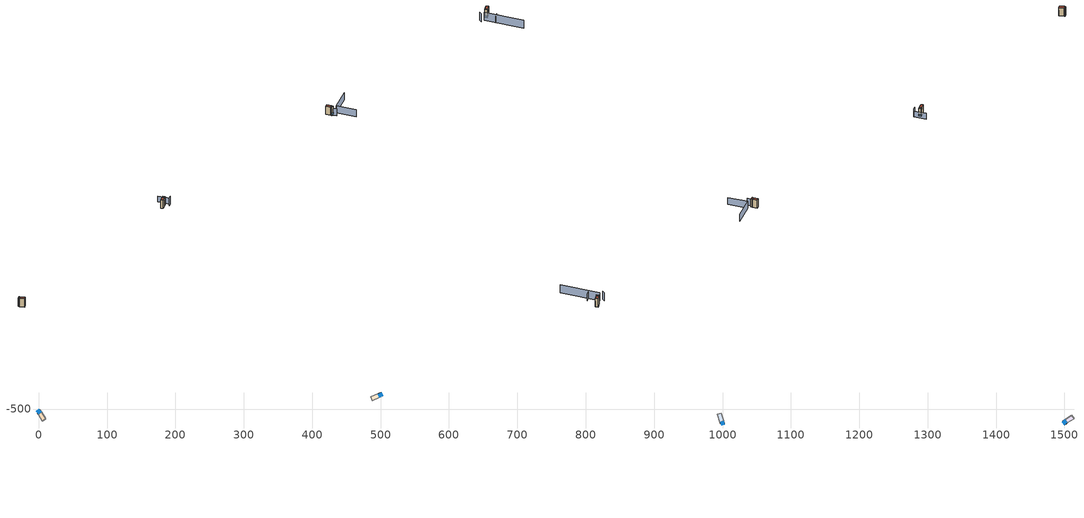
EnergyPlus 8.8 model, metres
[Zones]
0Perim
 floor adiabatic (115mmSandLimeBrick): 2.58,-502.02 4.12,-504.42 -0.93,-507.65 -2.47,-505.25 z0
 wall outside (U0-3): 2.58,-502.02 -2.47,-505.25 z0:20.97
 wall to 0Core (115mmSandLimeBrick): -0.93,-507.65 4.12,-504.42 z0:20.97
 wall adiabatic (115mmSandLimeBrick): -2.47,-505.25 -0.93,-507.65 / 4.12,-504.42 2.58,-502.02 z0:20.97
 window (Triple): 2.5,-502.07 -2.39,-505.2 z0.85:5.19
 roof outside (U0-2): 2.58,-502.02 -2.47,-505.25 -0.93,-507.65 4.12,-504.42 z20.97
0Core
 floor adiabatic (115mmSandLimeBrick): 4.12,-504.42 10.48,-514.34 5.43,-517.58 -0.93,-507.65 z0
 wall adiabatic (115mmSandLimeBrick): -0.93,-507.65 5.43,-517.58 10.48,-514.34 4.12,-504.42 z0:20.97
 roof outside (U0-2): 4.12,-504.42 -0.93,-507.65 5.43,-517.58 10.48,-514.34 z20.97
1Perim
 floor adiabatic (115mmSandLimeBrick): 501.1,-482 498.49,-483.13 496.1,-477.63 498.71,-476.49 z0
 wall outside (U0-3): 501.1,-482 498.71,-476.49 z0:20.97
 wall to 1Core (115mmSandLimeBrick): 496.1,-477.63 498.49,-483.13 z0:20.97
 wall adiabatic (115mmSandLimeBrick): 498.71,-476.49 496.1,-477.63 / 498.49,-483.13 501.1,-482 z0:20.97
 window (Triple): 501.06,-481.91 498.75,-476.59 z0.85:5.19
 roof outside (U0-2): 501.1,-482 498.71,-476.49 496.1,-477.63 498.49,-483.13 z20.97
1Core
 floor adiabatic (115mmSandLimeBrick): 498.49,-483.13 487.67,-487.82 485.29,-482.32 496.1,-477.63 z0
 wall adiabatic (115mmSandLimeBrick): 496.1,-477.63 485.29,-482.32 487.67,-487.82 498.49,-483.13 z0:20.97
 roof outside (U0-2): 498.49,-483.13 496.1,-477.63 485.29,-482.32 487.67,-487.82 z20.97
2Perim
 floor adiabatic (115mmSandLimeBrick): 997.11,-521.8 996.24,-519.08 1001.95,-517.25 1002.83,-519.96 z0
 wall outside (U0-3): 997.11,-521.8 1002.83,-519.96 z0:20.97
 wall to 2Core (115mmSandLimeBrick): 1001.95,-517.25 996.24,-519.08 z0:20.97
 wall adiabatic (115mmSandLimeBrick): 1002.83,-519.96 1001.95,-517.25 / 996.24,-519.08 997.11,-521.8 z0:20.97
 window (Triple): 997.21,-521.77 1002.73,-519.99 z0.85:5.19
 roof outside (U0-2): 997.11,-521.8 1002.83,-519.96 1001.95,-517.25 996.24,-519.08 z20.97
2Core
 floor adiabatic (115mmSandLimeBrick): 996.24,-519.08 992.63,-507.86 998.34,-506.03 1001.95,-517.25 z0
 wall adiabatic (115mmSandLimeBrick): 1001.95,-517.25 998.34,-506.03 992.63,-507.86 996.24,-519.08 z0:20.97
 roof outside (U0-2): 996.24,-519.08 1001.95,-517.25 998.34,-506.03 992.63,-507.86 z20.97
3Perim
 floor adiabatic (115mmSandLimeBrick): 1498.47,-516.9 1500.87,-515.36 1504.1,-520.42 1501.7,-521.95 z0
 wall outside (U0-3): 1498.47,-516.9 1501.7,-521.95 z0:20.97
 wall to 3Core (115mmSandLimeBrick): 1504.1,-520.42 1500.87,-515.36 z0:20.97
 wall adiabatic (115mmSandLimeBrick): 1501.7,-521.95 1504.1,-520.42 / 1500.87,-515.36 1498.47,-516.9 z0:20.97
 window (Triple): 1498.52,-516.98 1501.65,-521.87 z0.85:5.19
 roof outside (U0-2): 1498.47,-516.9 1501.7,-521.95 1504.1,-520.42 1500.87,-515.36 z20.97
3Core
 floor adiabatic (115mmSandLimeBrick): 1500.87,-515.36 1510.8,-509.01 1514.03,-514.06 1504.1,-520.42 z0
 wall adiabatic (115mmSandLimeBrick): 1504.1,-520.42 1514.03,-514.06 1510.8,-509.01 1500.87,-515.36 z0:20.97
 roof outside (U0-2): 1500.87,-515.36 1504.1,-520.42 1514.03,-514.06 1510.8,-509.01 z20.97
shading: 510.31,-488.28 504.85,-490.65 / 1482.11,-521.07 1484.6,-515.05 / 1524.31,-606.75 1490.33,-522.39 z0:20.97; 498.94,-462.45 510.31,-488.28 z0:15.16; 1003.83,-529.26 999.47,-521.04 / 1508.53,-543.24 1500.56,-546.6 z0:17.89; 1061.09,-500.46 1011.66,-521.75 / 1011.66,-521.75 1029.39,-562.9 z0:18.07
[Site:GroundTemperature:BuildingSurface]
14, 14, 14, 14, 14, 14, 14, 14, 14, 14, 14, 14
[Site:GroundReflectance]
0.2, 0.2, 0.2, 0.2, 0.2, 0.2, 0.2, 0.2, 0.2, 0.2, 0.2, 0.2
[Site:GroundReflectance:SnowModifier]
1, 1
[Building]
Building: North Axis {deg}=0; Terrain=Suburbs; Loads Convergence Tolerance Value=.04; Temperature Convergence Tolerance Value {deltaC}=.4; Solar Distribution=MinimalShadowing; Maximum Number of Warmup Days=25
[Construction]
115mmSandLimeBrick: Plaster_0.005_115mmSandLimeBrick, Sand-Lime Brick_0.08_115mmSandLimeBrick, Plaster_0.08_115mmSandLimeBrick
U0-3: XPS Board_0.12_U0-3, General Concrete_0.2_U0-3
U0-2: XPS Board_0.18_U0-2, General Concrete_0.2_U0-2
Triple: Generic Clear Glass 6mm_0.006_Triple, ARGON_0.0013_Triple, Generic Clear Glass 6mm_0.006_Triple, AIR_0.0013_Triple, Generic Clear Glass 6mm_0.006_Triple
[Material] Roughness=Rough; Thermal Absorptance=0.9
Name | Thickness {m} | Conductivity {W/m-K} | Density {kg/m3} | Specific Heat {J/kg-K} | Solar Absorptance | Visible Absorptance
Plaster_0.005_115mmSandLimeBrick | 0.005 | 1 | 2000 | 1130 | 0.6 | 0.6
Sand-Lime Brick_0.08_115mmSandLimeBrick | 0.08 | 0.56 | 1200 | 1000 | 0.6 | 0.6
Plaster_0.08_115mmSandLimeBrick | 0.08 | 1 | 2000 | 1130 | 0.6 | 0.6
XPS Board_0.12_U0-3 | 0.12 | 0.034 | 35 | 1400 | 0.6 | 0.6
General Concrete_0.2_U0-3; General Concrete_0.2_U0-2 | 0.2 | 2 | 2400 | 950 | 0.7 | 0.7
XPS Board_0.18_U0-2 | 0.18 | 0.034 | 35 | 1400 | 0.6 | 0.6
[WindowMaterial:Glazing]
Generic Clear Glass 6mm_0.006_Triple: Optical Data Type=SpectralAverage; Window Glass Spectral Data Set=SpectralAverage; Thickness {m}=0.006; Solar Transmittance at Normal Incidence=0.68; Front Side Solar Reflectance at Normal Incidence=0.09; Back Side Solar Reflectance at Normal Incidence=0.1; Visible Transmittance at Normal Incidence=0.81; Front Side Visible Reflectance at Normal Incidence=0.11; Back Side Visible Reflectance at Normal Incidence=0.12; Infrared Transmittance at Normal Incidence=0; Front Side Infrared Hemispherical Emissivity=0.2; Back Side Infrared Hemispherical Emissivity=0.2; Conductivity {W/m-K}=0.9; Dirt Correction Factor for Solar and Visible Transmittance=1
[WindowMaterial:Gas] Thickness {m}=0.0013
Name | Gas Type
ARGON_0.0013_Triple | ARGON
AIR_0.0013_Triple | AIR
[EnergyManagementSystem:Sensor]
Name | Output:Variable or Output:Meter Index Key | Output:Variable or Output:Meter
OutdoorTemp | Environment | Site Outdoor Air Drybulb Temperature
OutdoorRelHumid | Environment | Site Outdoor Air Relative Humidity
USRNATVENT_0Perim; USRNATVENT_1Perim; USRNATVENT_2Perim; USRNATVENT_3Perim | AllOff | Schedule Value
[Zone] Type=1; Multiplier=1; Zone Inside Convection Algorithm=TARP; Zone Outside Convection Algorithm=DOE-2
Name | Volume {m3} | Floor Area {m2}
0Perim; 1Perim; 2Perim; 3Perim | 358.723 | 17.1065
0Core; 1Core; 2Core; 3Core | 1482.96 | 70.7186
[People] Number of People Schedule=60HrWk; Number of People Calculation Method=People/Area; People per Zone Floor Area {person/m2}=0.05; Fraction Radiant=0.3; Sensible Heat Fraction=AUTOCALCULATE; Carbon Dioxide Generation Rate {m3/s-W}=3.82e-08; Enable ASHRAE 55 Comfort Warnings=No; Mean Radiant Temperature Calculation Type=ZoneAveraged; Clothing Insulation Calculation Method=DynamicClothingModelASHRAE55; Thermal Comfort Model 1 Type=AdaptiveASH55
Name | Zone or ZoneList | Activity Level Schedule | Work Efficiency Schedule | Air Velocity Schedule
People 0Perim | 0Perim | 0PerimPeopleActivity | 0PerimWorkEfficiency | 0PerimAirVelocity
People 0Core | 0Core | 0CorePeopleActivity | 0CoreWorkEfficiency | 0CoreAirVelocity
People 1Perim | 1Perim | 1PerimPeopleActivity | 1PerimWorkEfficiency | 1PerimAirVelocity
People 1Core | 1Core | 1CorePeopleActivity | 1CoreWorkEfficiency | 1CoreAirVelocity
People 2Perim | 2Perim | 2PerimPeopleActivity | 2PerimWorkEfficiency | 2PerimAirVelocity
People 2Core | 2Core | 2CorePeopleActivity | 2CoreWorkEfficiency | 2CoreAirVelocity
People 3Perim | 3Perim | 3PerimPeopleActivity | 3PerimWorkEfficiency | 3PerimAirVelocity
People 3Core | 3Core | 3CorePeopleActivity | 3CoreWorkEfficiency | 3CoreAirVelocity
[ElectricEquipment] Schedule=60HrWk; Design Level Calculation Method=Watts/Area; Watts per Zone Floor Area {W/m2}=15; Fraction Latent=0; Fraction Radiant=.2; Fraction Lost=0
Name | Zone or ZoneList
0Perim Equipment 1 | 0Perim
0Core Equipment 1 | 0Core
1Perim Equipment 1 | 1Perim
1Core Equipment 1 | 1Core
2Perim Equipment 1 | 2Perim
2Core Equipment 1 | 2Core
3Perim Equipment 1 | 3Perim
3Core Equipment 1 | 3Core
[Lights] Schedule=60HrWk; Design Level Calculation Method=Watts/Area; Watts per Zone Floor Area {W/m2}=15; Return Air Fraction=0; Fraction Radiant=.42; Fraction Visible=.18; Fraction Replaceable=1
Name | Zone or ZoneList
0Perim General lighting | 0Perim
0Core General lighting | 0Core
1Perim General lighting | 1Perim
1Core General lighting | 1Core
2Perim General lighting | 2Perim
2Core General lighting | 2Core
3Perim General lighting | 3Perim
3Core General lighting | 3Core
[Daylighting:Controls] Daylighting Method=SplitFlux; Lighting Control Type=Continuous; Minimum Input Power Fraction for Continuous or ContinuousOff Dimming Control=0.1; Minimum Light Output Fraction for Continuous or ContinuousOff Dimming Control=0.1; Number of Stepped Control Steps=3; Probability Lighting will be Reset When Needed in Manual Stepped Control=1; Glare Calculation Azimuth Angle of View Direction Clockwise from Zone y-Axis {deg}=0; Maximum Allowable Discomfort Glare Index=22; Fraction of Zone Controlled by Reference Point 1=1; Illuminance Setpoint at Reference Point 1 {lux}=500
Name | Zone | Glare Calculation Daylighting Reference Point | Daylighting Reference Point 1
0Perim_DaylCtrl | 0Perim | 0Perim_DaylRefPt1 | 0Perim_DaylRefPt1
0Core_DaylCtrl | 0Core | 0Core_DaylRefPt1 | 0Core_DaylRefPt1
1Perim_DaylCtrl | 1Perim | 1Perim_DaylRefPt1 | 1Perim_DaylRefPt1
1Core_DaylCtrl | 1Core | 1Core_DaylRefPt1 | 1Core_DaylRefPt1
2Perim_DaylCtrl | 2Perim | 2Perim_DaylRefPt1 | 2Perim_DaylRefPt1
2Core_DaylCtrl | 2Core | 2Core_DaylRefPt1 | 2Core_DaylRefPt1
3Perim_DaylCtrl | 3Perim | 3Perim_DaylRefPt1 | 3Perim_DaylRefPt1
3Core_DaylCtrl | 3Core | 3Core_DaylRefPt1 | 3Core_DaylRefPt1
[ZoneControl:Thermostat]
Name | Zone or ZoneList | Control Type Schedule | Control 1
0Perim Thermostat | 0Perim | 0PerimZoneControlTypeSched | Dual Setpoint - Zone 0Perim
0Core Thermostat | 0Core | 0CoreZoneControlTypeSched | Dual Setpoint - Zone 0Core
1Perim Thermostat | 1Perim | 1PerimZoneControlTypeSched | Dual Setpoint - Zone 1Perim
1Core Thermostat | 1Core | 1CoreZoneControlTypeSched | Dual Setpoint - Zone 1Core
2Perim Thermostat | 2Perim | 2PerimZoneControlTypeSched | Dual Setpoint - Zone 2Perim
2Core Thermostat | 2Core | 2CoreZoneControlTypeSched | Dual Setpoint - Zone 2Core
3Perim Thermostat | 3Perim | 3PerimZoneControlTypeSched | Dual Setpoint - Zone 3Perim
3Core Thermostat | 3Core | 3CoreZoneControlTypeSched | Dual Setpoint - Zone 3Core
[ThermostatSetpoint:DualSetpoint]
Name | Heating Setpoint Temperature Schedule | Cooling Setpoint Temperature Schedule
Dual Setpoint - Zone 0Perim | 0PerimHeating_SP_Sch | 0PerimCooling_SP_Sch
Dual Setpoint - Zone 0Core | 0CoreHeating_SP_Sch | 0CoreCooling_SP_Sch
Dual Setpoint - Zone 1Perim | 1PerimHeating_SP_Sch | 1PerimCooling_SP_Sch
Dual Setpoint - Zone 1Core | 1CoreHeating_SP_Sch | 1CoreCooling_SP_Sch
Dual Setpoint - Zone 2Perim | 2PerimHeating_SP_Sch | 2PerimCooling_SP_Sch
Dual Setpoint - Zone 2Core | 2CoreHeating_SP_Sch | 2CoreCooling_SP_Sch
Dual Setpoint - Zone 3Perim | 3PerimHeating_SP_Sch | 3PerimCooling_SP_Sch
Dual Setpoint - Zone 3Core | 3CoreHeating_SP_Sch | 3CoreCooling_SP_Sch
[Zone equipment]
0Perim: 0Perim Ideal Loads Air
0Core: 0Core Ideal Loads Air
1Perim: 1Perim Ideal Loads Air
1Core: 1Core Ideal Loads Air
2Perim: 2Perim Ideal Loads Air
2Core: 2Core Ideal Loads Air
3Perim: 3Perim Ideal Loads Air
3Core: 3Core Ideal Loads Air
[ZoneHVAC:IdealLoadsAirSystem] Maximum Heating Supply Air Temperature {C}=30; Minimum Cooling Supply Air Temperature {C}=18; Maximum Heating Supply Air Humidity Ratio {kgWater/kgDryAir}=0.01; Minimum Cooling Supply Air Humidity Ratio {kgWater/kgDryAir}=0.008; Heating Limit=NoLimit; Maximum Heating Air Flow Rate {m3/s}=100; Cooling Limit=NoLimit; Maximum Cooling Air Flow Rate {m3/s}=100; Heating Availability Schedule=AllOn; Cooling Availability Schedule=AllOn; Dehumidification Control Type=None; Humidification Control Type=None; Demand Controlled Ventilation Type=OccupancySchedule; Outdoor Air Economizer Type=DifferentialEnthalpy; Heat Recovery Type=Enthalpy; Sensible Heat Recovery Effectiveness=0.7; Latent Heat Recovery Effectiveness=0.65
Name | Design Specification Outdoor Air Object
0Perim Ideal Loads Air | 0PerimMinFreshAir
0Core Ideal Loads Air | 0CoreMinFreshAir
1Perim Ideal Loads Air | 1PerimMinFreshAir
1Core Ideal Loads Air | 1CoreMinFreshAir
2Perim Ideal Loads Air | 2PerimMinFreshAir
2Core Ideal Loads Air | 2CoreMinFreshAir
3Perim Ideal Loads Air | 3PerimMinFreshAir
3Core Ideal Loads Air | 3CoreMinFreshAir
[DesignSpecification:OutdoorAir] Outdoor Air Method=Sum; Outdoor Air Flow per Person {m3/s-person}=0.0005; Outdoor Air Flow per Zone Floor Area {m3/s-m2}=0.0005; Outdoor Air Schedule=30HrWk
0PerimMinFreshAir; 0CoreMinFreshAir; 1PerimMinFreshAir; 1CoreMinFreshAir; 2PerimMinFreshAir; 2CoreMinFreshAir; 3PerimMinFreshAir; 3CoreMinFreshAir
[ZoneVentilation:DesignFlowRate] Schedule=AllOn; Design Flow Rate Calculation Method=AirChanges/Hour; Air Changes per Hour {1/hr}=0; Ventilation Type=NATURAL; Fan Pressure Rise {Pa}=0; Fan Total Efficiency=1; Constant Term Coefficient=1; Temperature Term Coefficient=0; Velocity Term Coefficient=0; Velocity Squared Term Coefficient=0; Minimum Indoor Temperature {C}=18; Delta Temperature {deltaC}=1; Maximum Wind Speed {m/s}=40
Name | Zone or ZoneList
0Perim ScheduledVent | 0Perim
1Perim ScheduledVent | 1Perim
2Perim ScheduledVent | 2Perim
3Perim ScheduledVent | 3Perim
[EnergyManagementSystem:Actuator] Actuated Component Type=Schedule:Constant; Actuated Component Control Type=Schedule Value
Name | Actuated Component Unique
NATVENT_AVAIL_SCHED_ACTUATOR_0Perim | NATVENT_AVAIL_SCHED_0Perim
NATVENT_AVAIL_SCHED_ACTUATOR_1Perim | NATVENT_AVAIL_SCHED_1Perim
NATVENT_AVAIL_SCHED_ACTUATOR_2Perim | NATVENT_AVAIL_SCHED_2Perim
NATVENT_AVAIL_SCHED_ACTUATOR_3Perim | NATVENT_AVAIL_SCHED_3Perim
[EnergyManagementSystem:ProgramCallingManager]
My 0Perim_Setpoint_Schedule_Calculator_Example: BeginTimestepBeforePredictor; 0Perim_ErlEnforceBinary
My 1Perim_Setpoint_Schedule_Calculator_Example: BeginTimestepBeforePredictor; 1Perim_ErlEnforceBinary
My 2Perim_Setpoint_Schedule_Calculator_Example: BeginTimestepBeforePredictor; 2Perim_ErlEnforceBinary
My 3Perim_Setpoint_Schedule_Calculator_Example: BeginTimestepBeforePredictor; 3Perim_ErlEnforceBinary
[EnergyManagementSystem:Program]
0Perim_ErlEnforceBinary: IF (USRNATVENT_0Perim > 0); Set NATVENT_AVAIL_SCHED_ACTUATOR_0Perim = 1; ELSE; Set NATVENT_AVAIL_SCHED_ACTUATOR_0Perim = 0; ENDIF
1Perim_ErlEnforceBinary: IF (USRNATVENT_1Perim > 0); Set NATVENT_AVAIL_SCHED_ACTUATOR_1Perim = 1; ELSE; Set NATVENT_AVAIL_SCHED_ACTUATOR_1Perim = 0; ENDIF
2Perim_ErlEnforceBinary: IF (USRNATVENT_2Perim > 0); Set NATVENT_AVAIL_SCHED_ACTUATOR_2Perim = 1; ELSE; Set NATVENT_AVAIL_SCHED_ACTUATOR_2Perim = 0; ENDIF
3Perim_ErlEnforceBinary: IF (USRNATVENT_3Perim > 0); Set NATVENT_AVAIL_SCHED_ACTUATOR_3Perim = 1; ELSE; Set NATVENT_AVAIL_SCHED_ACTUATOR_3Perim = 0; ENDIF
[ZoneVentilation:WindandStackOpenArea] Opening Area {m2}=20.1311; Opening Effectiveness=0; Effective Angle {deg}=0; Height Difference {m}=1.08465; Discharge Coefficient for Opening=0.6; Minimum Indoor Temperature {C}=22; Maximum Indoor Temperature {C}=100; Delta Temperature {deltaC}=1; Minimum Outdoor Temperature {C}=22; Maximum Outdoor Temperature {C}=26; Maximum Wind Speed {m/s}=40
Name | Zone | Opening Area Fraction Schedule
0PerimNatVent_Buoy | 0Perim | NATVENT_AVAIL_SCHED_0Perim
1PerimNatVent_Buoy | 1Perim | NATVENT_AVAIL_SCHED_1Perim
2PerimNatVent_Buoy | 2Perim | NATVENT_AVAIL_SCHED_2Perim
3PerimNatVent_Buoy | 3Perim | NATVENT_AVAIL_SCHED_3Perim
[ZoneInfiltration:DesignFlowRate] Schedule=On; Design Flow Rate Calculation Method=AirChanges/Hour; Air Changes per Hour {1/hr}=0.05; Constant Term Coefficient=1; Temperature Term Coefficient=0; Velocity Term Coefficient=0; Velocity Squared Term Coefficient=0
Name | Zone or ZoneList
0PerimInfiltration | 0Perim
1PerimInfiltration | 1Perim
2PerimInfiltration | 2Perim
3PerimInfiltration | 3Perim
[WaterUse:Equipment]
Name | Peak Flow Rate {m3/s} | Flow Rate Fraction Schedule | Target Temperature Schedule | Hot Water Supply Temperature Schedule | Cold Water Supply Temperature Schedule
DHW 0Perim | 0 | equipOffice | DHW Supply Temperature 0Perim | DHW Supply Temperature 0Perim | DHW Mains Temperature 0Perim
DHW 0Core | 3.92881e-05 | 60HrWk | DHW Supply Temperature 0Core | DHW Supply Temperature 0Core | DHW Mains Temperature 0Core
DHW 1Perim | 0 | equipOffice | DHW Supply Temperature 1Perim | DHW Supply Temperature 1Perim | DHW Mains Temperature 1Perim
DHW 1Core | 3.92881e-05 | 60HrWk | DHW Supply Temperature 1Core | DHW Supply Temperature 1Core | DHW Mains Temperature 1Core
DHW 2Perim | 0 | equipOffice | DHW Supply Temperature 2Perim | DHW Supply Temperature 2Perim | DHW Mains Temperature 2Perim
DHW 2Core | 3.92881e-05 | 60HrWk | DHW Supply Temperature 2Core | DHW Supply Temperature 2Core | DHW Mains Temperature 2Core
DHW 3Perim | 0 | equipOffice | DHW Supply Temperature 3Perim | DHW Supply Temperature 3Perim | DHW Mains Temperature 3Perim
DHW 3Core | 3.92881e-05 | 60HrWk | DHW Supply Temperature 3Core | DHW Supply Temperature 3Core | DHW Mains Temperature 3Core
[Schedule:Constant]
On: On/Off, 1
0PerimPeopleActivity; 0CorePeopleActivity; 1PerimPeopleActivity; 1CorePeopleActivity; 2PerimPeopleActivity; 2CorePeopleActivity; 3PerimPeopleActivity; 3CorePeopleActivity: Any Number, 125.28
0PerimAirVelocity; 0CoreAirVelocity; 1PerimAirVelocity; 1CoreAirVelocity; 2PerimAirVelocity; 2CoreAirVelocity; 3PerimAirVelocity; 3CoreAirVelocity: Any Number, 0.2
0PerimWorkEfficiency; 0CoreWorkEfficiency; 1PerimWorkEfficiency; 1CoreWorkEfficiency; 2PerimWorkEfficiency; 2CoreWorkEfficiency; 3PerimWorkEfficiency; 3CoreWorkEfficiency: Any Number, 0
0PerimHeating_SP_Sch; 0PerimCooling_SP_Sch; 0CoreHeating_SP_Sch; 0CoreCooling_SP_Sch; 1PerimHeating_SP_Sch; 1PerimCooling_SP_Sch; 1CoreHeating_SP_Sch; 1CoreCooling_SP_Sch; 2PerimHeating_SP_Sch; 2PerimCooling_SP_Sch; 2CoreHeating_SP_Sch; 2CoreCooling_SP_Sch; 3PerimHeating_SP_Sch; 3PerimCooling_SP_Sch; 3CoreHeating_SP_Sch; 3CoreCooling_SP_Sch: Temperature, 22
0PerimZoneControlTypeSched; 0CoreZoneControlTypeSched; 1PerimZoneControlTypeSched; 1CoreZoneControlTypeSched; 2PerimZoneControlTypeSched; 2CoreZoneControlTypeSched; 3PerimZoneControlTypeSched; 3CoreZoneControlTypeSched: Any Number, 4
NATVENT_AVAIL_SCHED_0Perim; NATVENT_AVAIL_SCHED_1Perim; NATVENT_AVAIL_SCHED_2Perim; NATVENT_AVAIL_SCHED_3Perim: Fraction, 1
DHW Supply Temperature 0Perim; DHW Supply Temperature 0Core; DHW Supply Temperature 1Perim; DHW Supply Temperature 1Core; DHW Supply Temperature 2Perim; DHW Supply Temperature 2Core; DHW Supply Temperature 3Perim; DHW Supply Temperature 3Core: Temperature, 65
DHW Mains Temperature 0Perim; DHW Mains Temperature 0Core; DHW Mains Temperature 1Perim; DHW Mains Temperature 1Core; DHW Mains Temperature 2Perim; DHW Mains Temperature 2Core; DHW Mains Temperature 3Perim; DHW Mains Temperature 3Core: Temperature, 10
[Schedule:Year]
60HrWk: 60HrWk, 1, 1, 12, 31
30HrWk: 30HrWk, 1, 1, 12, 31
AllOn: AllOn, 1, 1, 12, 31
equipOffice: equipOffice, 1, 1, 12, 31
AllOff: AllOff, 1, 1, 12, 31
[Schedule:Week:Daily]
60HrWk: 60HrWkDay, 60HrWkDay, 60HrWkDay, 60HrWkDay, 60HrWkDay, 60HrWkDay, 60HrWkDay, 60HrWkDay, 60HrWkDay, 60HrWkDay, 60HrWkDay, 60HrWkDay
30HrWk: 30HrWkDay, 30HrWkDay, 30HrWkDay, 30HrWkDay, 30HrWkDay, 30HrWkDay, 30HrWkDay, 30HrWkDay, 30HrWkDay, 30HrWkDay, 30HrWkDay, 30HrWkDay
AllOn: AllOn, AllOn, AllOn, AllOn, AllOn, AllOn, AllOn, AllOn, AllOn, AllOn, AllOn, AllOn
equipOffice: equipOfficeWeekEnd, equipOffice, equipOffice, equipOffice, equipOffice, equipOffice, equipOfficeWeekEnd, equipOfficeWeekEnd, equipOffice, equipOffice, equipOffice, equipOffice
AllOff: AllOff, AllOff, AllOff, AllOff, AllOff, AllOff, AllOff, AllOff, AllOff, AllOff, AllOff, AllOff
[Schedule:Day:Hourly]
60HrWkDay: 0.2, 0.2, 0.2, 0.2, 0.2, 0.2, 0.2, 0.4, 0.8, 0.8, 1, 1, 0.8, 1, 1, 1, 0.8, 0.4, 0.2, 0.2, 0.2, 0.2, 0.2, 0.2
30HrWkDay; equipOffice; equipOfficeWeekEnd: 0.1, 0.1, 0.1, 0.1, 0.1, 0.1, 0.1, 0.2, 0.4, 0.6, 0.8, 0.8, 0.4, 0.6, 0.8, 0.8, 0.4, 0.2, 0.1, 0.1, 0.1, 0.1, 0.1, 0.1
AllOn: 1, 1, 1, 1, 1, 1, 1, 1, 1, 1, 1, 1, 1, 1, 1, 1, 1, 1, 1, 1, 1, 1, 1, 1
AllOff: 0, 0, 0, 0, 0, 0, 0, 0, 0, 0, 0, 0, 0, 0, 0, 0, 0, 0, 0, 0, 0, 0, 0, 0
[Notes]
----  This file was generated with Archsim v.4.0.2.17
-------------------------ERL SENSORS--------------------------
115mmSandLimeBrick GasType: Partition
